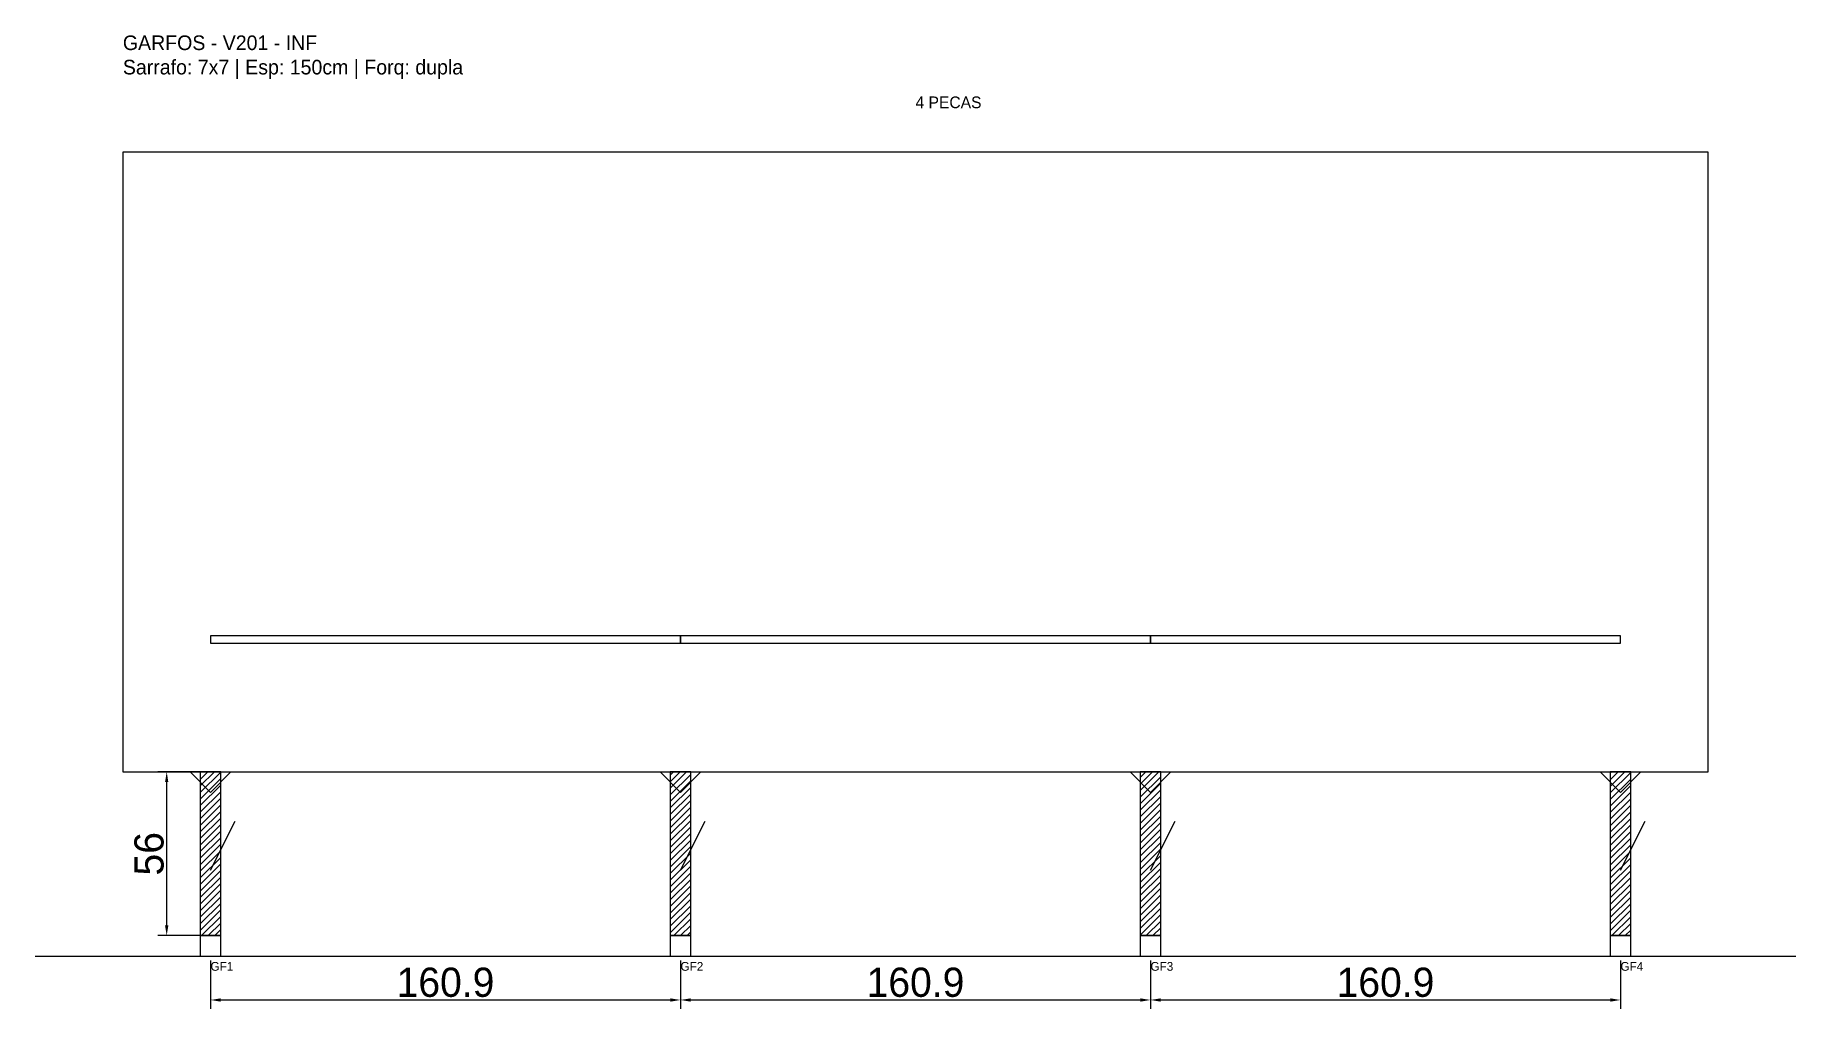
# Model space of a CAD drawing. Header units: metres. Extents: x -30 to 573, y -25 to 308.
import ezdxf

# ---------------------------------------------------------------- set-up
doc = ezdxf.new("R2010")
doc.units = ezdxf.units.M
for name, color, linetype in [('BARRA_ANCORAGEM', 1, 'Continuous'), ('COTA', 241, 'Continuous'), ('GARFOS OK', 3, 'Continuous'), ('NOME DA VIGA', 6, 'Continuous'), ('SARR_7x7', 40, 'Continuous'), ('TIRAS REESCORAMENTO', 252, 'Continuous'), ('VIGAS', 3, 'Continuous')]:
    doc.layers.add(name, color=color, linetype=linetype)
doc.dimstyles.new('EZ DXF', dxfattribs={"dimtxt": 10, "dimasz": 3.5, "dimexe": 3, "dimexo": 1.5, "dimgap": 1, "dimtad": 1, "dimdec": 1, "dimdsep": 46, "dimcen": 2.5, "dimazin": 3, "dimtfac": 1, "dimtmove": 0, "dimatfit": 3})

msp = doc.modelspace()

# ---------------------------------------------------------------- hatches: boundary and pattern name
at = {"layer": 'COTA'}
h = msp.add_hatch(dxfattribs=at)
h.set_pattern_fill('ANSI31', scale=0.5)
h.paths.add_polyline_path([(26.5, 0), (33.5, 0), (33.5, 56), (26.5, 56)])
h = msp.add_hatch(dxfattribs=at)
h.set_pattern_fill('ANSI31', scale=0.5)
h.paths.add_polyline_path([(187.35, 0), (194.35, 0), (194.35, 56), (187.35, 56)])
h = msp.add_hatch(dxfattribs=at)
h.set_pattern_fill('ANSI31', scale=0.5)
h.paths.add_polyline_path([(348.2, 0), (355.2, 0), (355.2, 56), (348.2, 56)])
h = msp.add_hatch(dxfattribs=at)
h.set_pattern_fill('ANSI31', scale=0.5)
h.paths.add_polyline_path([(509.05, 0), (516.05, 0), (516.05, 56), (509.05, 56)])

# ---------------------------------------------------------------- linework, layer by layer
at = {"layer": 'BARRA_ANCORAGEM'}
for p, q in [((30, 22.4), (38.4, 39.2)), ((190.85, 22.4), (199.25, 39.2)), ((351.7, 22.4), (360.1, 39.2)), ((512.55, 22.4), (520.95, 39.2))]:
    msp.add_line(p, q, dxfattribs=at)
at = {"layer": 'GARFOS OK'}
for p, q in [((30, 49), (23, 56)), ((23, 56), (37, 56)), ((30, 49), (37, 56)), ((190.85, 49), (183.85, 56)), ((183.85, 56), (197.85, 56)), ((190.85, 49), (197.85, 56)), ((351.7, 49), (344.7, 56)), ((344.7, 56), (358.7, 56)), ((351.7, 49), (358.7, 56)), ((512.55, 49), (505.55, 56)), ((505.55, 56), (519.55, 56)), ((512.55, 49), (519.55, 56))]:
    msp.add_line(p, q, dxfattribs=at)
at = {"layer": 'GARFOS OK', "linetype": 'CONTINUOUS'}
msp.add_line((-30, -7), (572.55, -7), dxfattribs=at)
at = {"layer": 'GARFOS OK'}
for points in [[(26.5, 0), (33.5, 0), (33.5, 56), (26.5, 56), (26.5, 0)], [(187.35, 0), (194.35, 0), (194.35, 56), (187.35, 56), (187.35, 0)], [(348.2, 0), (355.2, 0), (355.2, 56), (348.2, 56), (348.2, 0)], [(509.05, 0), (516.05, 0), (516.05, 56), (509.05, 56), (509.05, 0)]]:
    msp.add_lwpolyline(points, dxfattribs=at)
at = {"layer": 'SARR_7x7'}
for points in [[(26.5, -7), (33.5, -7), (33.5, 0), (26.5, 0), (26.5, -7)], [(187.35, -7), (194.35, -7), (194.35, 0), (187.35, 0), (187.35, -7)], [(348.2, -7), (355.2, -7), (355.2, 0), (348.2, 0), (348.2, -7)], [(509.05, -7), (516.05, -7), (516.05, 0), (509.05, 0), (509.05, -7)]]:
    msp.add_lwpolyline(points, dxfattribs=at)
at = {"layer": 'TIRAS REESCORAMENTO'}
for points in [[(30, 100), (190.85, 100), (190.85, 102.5), (30, 102.5), (30, 100)], [(190.85, 100), (351.7, 100), (351.7, 102.5), (190.85, 102.5), (190.85, 100)], [(351.7, 100), (512.55, 100), (512.55, 102.5), (351.7, 102.5), (351.7, 100)]]:
    msp.add_lwpolyline(points, dxfattribs=at)
at = {"layer": 'VIGAS'}
msp.add_lwpolyline([(0, 56), (542.55, 56), (542.55, 268), (0, 268), (0, 56)], dxfattribs=at)

# ---------------------------------------------------------------- texts
at = {"layer": 'NOME DA VIGA'}
for s, height, p in [('4 PECAS', 4, (271.28, 283)), ('GF1', 3, (30, -12)), ('GF2', 3, (190.85, -12)), ('GF3', 3, (351.7, -12)), ('GF4', 3, (512.55, -12))]:
    msp.add_text(s, height=height, dxfattribs=at).set_placement(p)
at = {"layer": 'NOME DA VIGA', "insert": (0, 293), "char_height": 5, "attachment_point": 7}
msp.add_mtext('GARFOS - V201 - INF\\PSarrafo: 7x7 | Esp: 150cm | Forq: dupla', dxfattribs=at)

# ---------------------------------------------------------------- dimensions: what is measured, and where the dimension line sits
at = {"layer": 'COTA'}
msp.add_linear_dim(base=(15, 0), p1=(30, 0), p2=(30, 56), angle=90, dimstyle='EZ DXF', dxfattribs=at).render()
for base, p1, p2 in [((30, -22), (30, -7), (190.8516, -7)), ((190.8516, -22), (190.8516, -7), (351.7032, -7)), ((351.7032, -22), (351.7032, -7), (512.5547, -7))]:
    msp.add_linear_dim(base=base, p1=p1, p2=p2, dimstyle='EZ DXF', dxfattribs=at).render()

doc.saveas('drawing.dxf')
